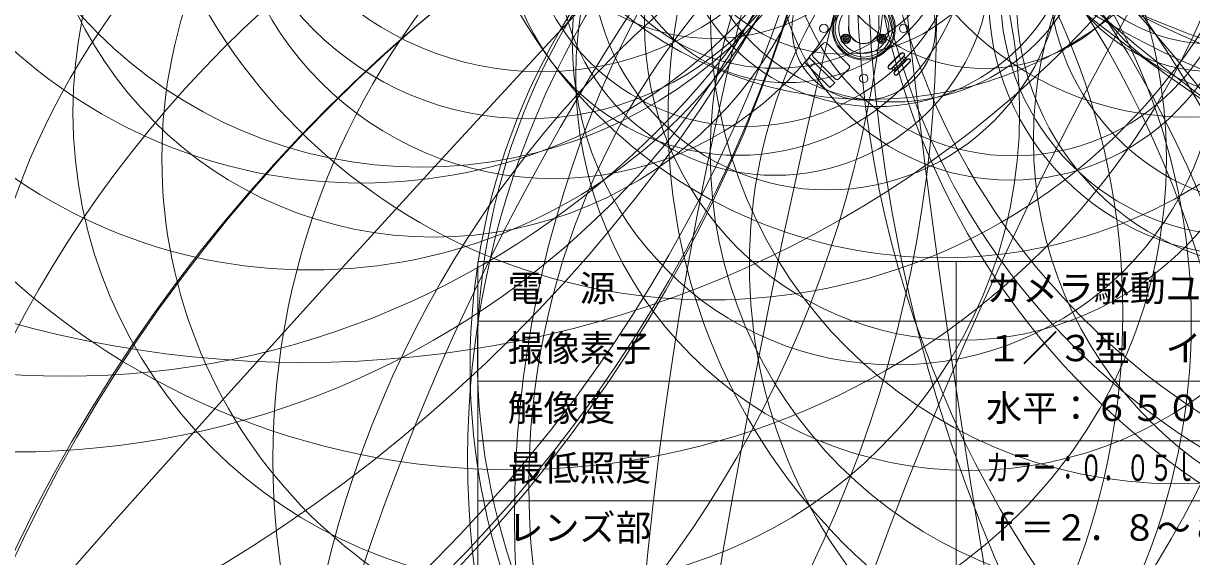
# Model space of a CAD drawing. Units: millimetres, scale not verified. Extents: x -667 to 3891, y -3829 to 1504.
# Drawn here: x -100.5 to -2.8, y -41.2 to 3.4 of the extents above; entities that cross this region are included whole.
import ezdxf
from ezdxf.enums import TextEntityAlignment as Align

# ---------------------------------------------------------------- set-up
doc = ezdxf.new("R2010")
doc.units = ezdxf.units.MM
doc.header["$LTSCALE"] = 0.125
for name, color, linetype, lineweight in [('0-0_0', 1, 'Continuous', 18), ('0-2_WAKU', 1, 'Continuous', 18), ('0-4_GAIKEI', 1, 'Continuous', 18)]:
    doc.layers.add(name, color=color, linetype=linetype, lineweight=lineweight)
doc.layers.add('0-1_MOJI1', color=7, linetype='Continuous')
doc.styles.add('ＭＳ ゴシック', font='')
doc.styles.get('ＭＳ ゴシック').set_extended_font_data('MS Gothic')

msp = doc.modelspace()

# ---------------------------------------------------------------- linework, layer by layer
at = {"layer": '0-0_0', "color": 7}
for p, q in [((-31.4846, 2.9783), (-31.4846, 17.4983)), ((-28.9846, 2.9783), (-28.9846, 17.4983))]:
    msp.add_line(p, q, dxfattribs=at)
at = {"layer": '0-0_0'}
for p, q in [((-31.7065, 2.3133), (-31.7065, 2.1933)), ((-31.7065, 2.0233), (-31.7065, 1.9033)), ((-31.6565, 2.1433), (-31.5365, 2.1433)), ((-28.6927, 2.3133), (-28.6927, 2.1933)), ((-28.6927, 2.0233), (-28.6927, 1.9033)), ((-28.6427, 2.1433), (-28.5227, 2.1433)), ((-34.4498, 0.8845), (-33.6012, 1.733)), ((-33.3184, 1.733), (-31.4799, -0.1055)), ((-30.4346, 1.7343), (-30.4346, 1.7444)), ((-30.0346, 1.7444), (-30.0346, 1.7343)), ((-35.1631, 0.1287), (-34.7601, 0.5317)), ((-33.063, -1.9715), (-35.1631, 0.1287)), ((-34.7601, 0.5317), (-32.66, -1.5684)), ((-32.6113, -1.2369), (-34.4498, 0.6016)), ((-28.1557, -0.133), (-27.1233, 0.8994)), ((-28.1345, -0.1542), (-27.1021, 0.8782)), ((-27.7117, -0.198), (-27.0583, 0.4553)), ((-27.1446, 0.4115), (-27.6678, -0.1118)), ((-27.1233, 0.3903), (-27.6466, -0.133)), ((-27.477, -0.4867), (-26.7696, 0.2207)), ((-27.4712, -0.4384), (-26.8179, 0.2149)), ((-26.3738, 0.1499), (-27.4062, -0.8825)), ((-27.4062, -0.3734), (-26.8829, 0.1499)), ((-27.0525, 0.5036), (-27.1446, 0.4115)), ((-27.1233, 0.3903), (-27.1446, 0.4115)), ((-27.1021, 0.8782), (-27.1233, 0.8994)), ((-27.015, 0.4986), (-27.1233, 0.3903)), ((-27.0525, 0.5036), (-26.9223, 0.6337)), ((-26.8912, 0.6224), (-27.015, 0.4986)), ((-26.89, 0.6661), (-26.9223, 0.6337)), ((-26.8533, 0.6603), (-26.9116, 0.602)), ((-26.8688, 0.6448), (-26.8912, 0.6224)), ((-26.8688, 0.6448), (-26.89, 0.6661)), ((-26.8829, 0.1499), (-26.7746, 0.2582)), ((-26.8617, 0.1287), (-26.8829, 0.1499)), ((-26.6072, 0.3832), (-26.7696, 0.2207)), ((-26.6653, 0.3675), (-26.6134, 0.4193)), ((-26.6072, 0.3832), (-26.6284, 0.4044)), ((-31.4799, -0.3883), (-32.3284, -1.2369)), ((-28.1557, -0.133), (-28.1345, -0.1542)), ((-27.89, -0.334), (-27.9224, -0.3663)), ((-27.9224, -0.3663), (-27.9012, -0.3875)), ((-27.8643, -0.3506), (-27.9161, -0.4025)), ((-27.89, -0.334), (-27.7599, -0.2038)), ((-27.6678, -0.1118), (-27.7599, -0.2038)), ((-27.6466, -0.133), (-27.7549, -0.2413)), ((-27.6762, -0.6434), (-27.6179, -0.5851)), ((-27.6678, -0.1118), (-27.6466, -0.133)), ((-27.6607, -0.6279), (-27.5145, -0.4817)), ((-27.477, -0.4867), (-27.6072, -0.6168)), ((-27.5145, -0.4817), (-27.4062, -0.3734)), ((-27.4062, -0.3734), (-27.385, -0.3946)), ((-32.66, -1.5684), (-33.063, -1.9715))]:
    msp.add_line(p, q, dxfattribs=at)
for points in [[(-31.8265, 2.0733), (-31.9465, 2.0733), (-31.9465, 2.1433), (-31.8265, 2.1433)], [(-31.7765, 2.1933), (-31.7765, 2.3133), (-31.7065, 2.3133)], [(-31.7065, 1.9033), (-31.7765, 1.9033), (-31.7765, 2.0233)], [(-31.5365, 2.1433), (-31.5365, 2.0733), (-31.6565, 2.0733)], [(-28.8127, 2.0733), (-28.9327, 2.0733), (-28.9327, 2.1433), (-28.8127, 2.1433)], [(-28.7627, 2.1933), (-28.7627, 2.3133), (-28.6927, 2.3133)], [(-28.6927, 1.9033), (-28.7627, 1.9033), (-28.7627, 2.0233)], [(-28.5227, 2.1433), (-28.5227, 2.0733), (-28.6427, 2.0733)], [(-26.3738, 0.1499), (-26.395, 0.1711), (-27.4274, -0.8613), (-27.4062, -0.8825)], [(-27.015, 0.4986), (-26.7746, 0.2582), (-26.6508, 0.382)], [(-26.8912, 0.6224), (-26.9057, 0.633), (-26.9146, 0.6358), (-26.9184, 0.6357), (-26.9223, 0.6337)], [(-26.8912, 0.6224), (-26.6508, 0.382), (-26.6284, 0.4044)], [(-26.6395, 0.3509), (-26.6382, 0.3526), (-26.6373, 0.3573), (-26.64, 0.367)], [(-27.6383, -0.6055), (-27.8787, -0.3651), (-27.9012, -0.3875)], [(-27.8896, -0.3501), (-27.8917, -0.3443), (-27.8922, -0.339), (-27.8911, -0.3354), (-27.89, -0.334)], [(-27.5145, -0.4817), (-27.7549, -0.2413), (-27.8787, -0.3651)], [(-27.6607, -0.6279), (-27.6395, -0.6492), (-27.6072, -0.6168)], [(-27.6383, -0.6055), (-27.6238, -0.6161), (-27.615, -0.6189), (-27.6111, -0.6188), (-27.6072, -0.6168)]]:
    msp.add_lwpolyline(points, dxfattribs=at)
msp.add_lwpolyline([(-34.7389, -0.2956), (-35.1631, 0.1287), (-34.7601, 0.5317), (-34.3358, 0.1074)], close=True, dxfattribs=at)
for centre, radius in [((-33.5696, 2.9783), 0.35), ((-26.8996, 2.9783), 0.35), ((-31.7415, 2.1083), 0.4), ((-31.7415, 2.1083), 0.35), ((-31.7415, 2.1083), 0.3489), ((-31.7415, 2.1083), 0.3452), ((-31.7415, 2.1083), 0.2345), ((-28.7277, 2.1083), 0.4), ((-28.7277, 2.1083), 0.35), ((-28.7277, 2.1083), 0.3489), ((-28.7277, 2.1083), 0.3452), ((-28.7277, 2.1083), 0.2345), ((-30.2346, -1.1967), 0.35)]:
    msp.add_circle(centre, radius, dxfattribs=at)
at = {"layer": '0-0_0', "color": 7}
msp.add_arc((-30.2346, 2.9783), 6, 102.0247, 77.96894, dxfattribs=at)
at = {"layer": '0-0_0'}
for centre, radius, start, end in [((-30.2346, 2.9783), 2.6433, 118.22204, 61.77796), ((-30.2346, 2.9783), 2.5448, 119.41879, 60.5812), ((-30.2346, 2.9783), 2.3915, 121.51202, 58.48799), ((-30.2346, 2.9783), 2.0961, 126.6088, 204.5314), ((-30.2346, 2.9783), 2.0961, 335.4686, 53.39121), ((-30.2346, 2.9783), 1.28, 167.56912, 12.43096), ((-30.2346, 2.9783), 1.26, 172.77239, 7.21914), ((-30.2346, 2.9783), 1.25, 180, 0), ((-31.8265, 2.1933), 0.05, 270, 0), ((-31.8265, 2.0233), 0.05, 0, 90), ((-31.6565, 2.1933), 0.05, 180, 270), ((-31.6565, 2.0233), 0.05, 90, 180), ((-28.8127, 2.1933), 0.05, 270, 0), ((-28.8127, 2.0233), 0.05, 0, 90), ((-28.6427, 2.1933), 0.05, 180, 270), ((-28.6427, 2.0233), 0.05, 90, 180), ((-33.4598, 1.5916), 0.2, 45, 135), ((-30.2346, 2.9783), 2.0961, 215.46859, 324.53141), ((-34.3083, 0.743), 0.2, 135, 225), ((-26.9961, 0.7721), 0.18, 315, 135), ((-26.9961, 0.7721), 0.15, 315, 135), ((-26.6891, 0.3426), 0.0549, 26.45047, 45.82556), ((-26.5011, 0.2771), 0.18, 315, 135), ((-26.5011, 0.2771), 0.15, 315, 135), ((-31.6213, -0.2469), 0.2, 315, 45), ((-28.0284, -0.2603), 0.18, 135, 315), ((-28.0284, -0.2603), 0.15, 135, 315), ((-27.8396, -0.3251), 0.0559, 206.6363, 225.64193), ((-27.5335, -0.7552), 0.18, 135, 315), ((-27.5335, -0.7552), 0.15, 135, 315), ((-32.4699, -1.0954), 0.2, 225, 315)]:
    msp.add_arc(centre, radius, start, end, dxfattribs=at)
for centre, major_axis, start_param, end_param in [((-27.0313, 0.4824), (-0.0212, 0.0212), 4.712389, 6.2831853), ((-26.7908, 0.2419), (-0.0212, 0.0212), 3.1415927, 4.712389), ((-27.7387, -0.2251), (0.0212, -0.0212), 3.1415927, 4.712389), ((-27.4983, -0.4655), (0.0212, -0.0212), 4.712389, 6.2831853)]:
    msp.add_ellipse(centre, major_axis=major_axis, ratio=0.765974, start_param=start_param, end_param=end_param, dxfattribs=at)
at = {"layer": '0-2_WAKU', "color": 4}
for p, q in [((-62.4976, -16.4967), (-62.4976, -56.4967)), ((62.5024, -16.4967), (-62.4976, -16.4967)), ((-22.4976, -56.4967), (-22.4976, -16.4967))]:
    msp.add_line(p, q, dxfattribs=at)
at = {"layer": '0-2_WAKU'}
for p, q in [((62.5024, -21.4967), (-62.4976, -21.4967)), ((-62.4976, -26.4967), (62.5024, -26.4967)), ((-62.4976, -31.4967), (62.5024, -31.4967)), ((-62.4976, -36.4967), (62.5024, -36.4967))]:
    msp.add_line(p, q, dxfattribs=at)
at = {"layer": '0-4_GAIKEI'}
for centre, radius in [((180.5013, 748.744), 754.9958), ((815.5105, 99.182), 847.3766), ((1612.0714, -1550.207), 2278.7905), ((211.2326, 334.3152), 370.2942), ((149.6644, 299.5446), 328.2182), ((52.5652, 149.4605), 149.4816), ((84.2968, 124.1896), 153.6445), ((91.7118, 121.8167), 155.8485), ((271.869, -73.6882), 321.8093), ((-150.9239, 68.4841), 129.1262), ((285.4942, -157.7258), 335.2913), ((-251.1211, -127.1748), 298.3252), ((-151.8546, 44.4527), 121.411), ((-151.1329, 40.9668), 120.2881), ((-148.8272, 40.5703), 117.9149), ((-77.1014, 65.4549), 90.3939), ((28.6277, 74.8136), 79.2632), ((105.3036, 11.5238), 135.2724), ((25.4095, 64.6543), 70.6113), ((19.4798, 63.8945), 65.3579), ((-97.0088, 43.9928), 70.0794), ((-124.761, 15.2793), 96.7295), ((-101.2676, 38.0494), 70.469), ((59.4129, 7.6992), 90.1886), ((121.0895, -106.6945), 203.6827), ((-81.4212, 4.4446), 88.6369), ((-59.6413, 28.9117), 62.8248), ((33.0497, 17.1623), 62.9376), ((30.3226, 21.0091), 59.7437), ((-72.209, 33.7591), 43.7005), ((-43.0563, 29.0576), 48.7673), ((28.8622, 17.8243), 58.6606), ((-76.4763, 26.4441), 43.6556), ((-67.2144, 29.6446), 38.2658), ((-23.6788, 24.5327), 40.7261), ((-29.7687, 30.0949), 33.0548), ((-120.3083, -94.8739), 150.2799), ((32.1715, -37.9815), 91.6042), ((-98.4782, -59.5853), 111.4981), ((-57.1742, 25.1967), 25.8498), ((-2.9929, 22.1229), 26.5712), ((-58.2555, 20.8319), 25.3991), ((-85.9052, -42.3523), 87.6199), ((-56.1584, 17.9435), 27.522), ((-83.4098, -44.7202), 87.978), ((10.7871, -32.9505), 74.1327), ((-68.7138, -20.8637), 60.1381), ((-56.7709, -4.0531), 39.5683), ((-42.8893, 18.8096), 16.6812), ((35.292, -310.7058), 345.4604), ((18.7929, -97.7237), 132.857), ((18.4744, -96.8612), 131.9752), ((-46.9226, -7.8868), 41.9876), ((-57.0626, -21.5612), 54.2075), ((-37.6481, 16.0981), 16.4515), ((-40.731, 11.8417), 19.4681), ((-40.0909, 13.3226), 18.5287), ((-7.1255, -25.2489), 56.0176), ((-7.4917, -24.3838), 55.041), ((-27.6636, 13.6112), 16.7783), ((3.3701, 13.9058), 16.7565), ((-48.1629, -49.5939), 79.8102), ((-15.6295, -66.818), 96.3558), ((-42.7512, -32.0491), 62.0332), ((-16.6077, -33.0272), 63.015), ((-22.1026, 3.3842), 26.4557), ((-6.0206, -7.3997), 37.053), ((-17.9553, 9.9211), 19.6181), ((-17.6991, 11.1137), 18.7893), ((-27.5574, 1.8887), 27.0393), ((-33.2814, 9.2033), 19.7197), ((-31.9974, 14.8032), 13.9808), ((-20.1834, 14.3464), 14.7123), ((-1.2779, 15.5048), 13.7939), ((13.1562, -63.3952), 90.7681), ((4.7043, -35.2049), 62.9402), ((2.0293, 5.8205), 21.8457), ((5.274, 5.4954), 22.7495), ((-47.5083, -69.4385), 96.4696), ((-37.6424, 8.7883), 18.0867), ((-36.6471, 12.6337), 14.1814), ((17.1659, -6.3232), 33.2189), ((-1.2099, 13.2023), 13.8072), ((4.8451, 7.6629), 19.6088), ((2.9355, -16.7962), 42.7257), ((1.4243, 5.868), 20.2276)]:
    msp.add_circle(centre, radius, dxfattribs=at)
at = {"layer": '0-4_GAIKEI', "color": 7}
for centre, radius in [((637.5044, -158.1245), 689.4542), ((-130.5621, 4.0872), 106.4175), ((-66.1708, 18.6807), 33.1465), ((3.7001, -4.5563), 50.2898), ((-4.1893, 3.7809), 38.8454), ((-21.3975, -1.0461), 32.9137), ((-29.1887, 13.3289), 16.8846)]:
    msp.add_circle(centre, radius, dxfattribs=at)

# ---------------------------------------------------------------- texts
at = {"layer": '0-1_MOJI1', "style": 'ＭＳ ゴシック'}
for s, p in [('電\u3000源', (-59.9976, -20.4967)), ('カメラ駆動ユニットよりＤＣ電源供給', (-19.9976, -20.4967)), ('撮像素子', (-59.9976, -25.4967)), ('１／３型\u3000インターライン転送方式ＣＣＤ', (-19.9976, -25.4967)), ('解像度', (-59.9976, -30.4967)), ('水平：６５０本\u3000垂直：３５０本以上（中心部）', (-19.9976, -30.4967)), ('最低照度', (-59.9976, -35.4967)), ('レンズ部', (-59.9976, -40.4967))]:
    msp.add_text(s, height=2.199, dxfattribs=at).set_placement(p, align=Align.BOTTOM_LEFT)
for s, width, p in [('カラー：０．０５ｌｘ（Ｆ０．９５）／白黒：０．０３ｌｘ（Ｆ０．９５）', 0.65, (-19.9976, -35.4967)), ('ｆ＝２．８～８ｍｍ（２．８倍バリフォーカルレンズ）', 0.95, (-19.9976, -40.4967))]:
    msp.add_text(s, height=2.199, dxfattribs=dict(at, width=width)).set_placement(p, align=Align.BOTTOM_LEFT)

doc.saveas('drawing.dxf')
